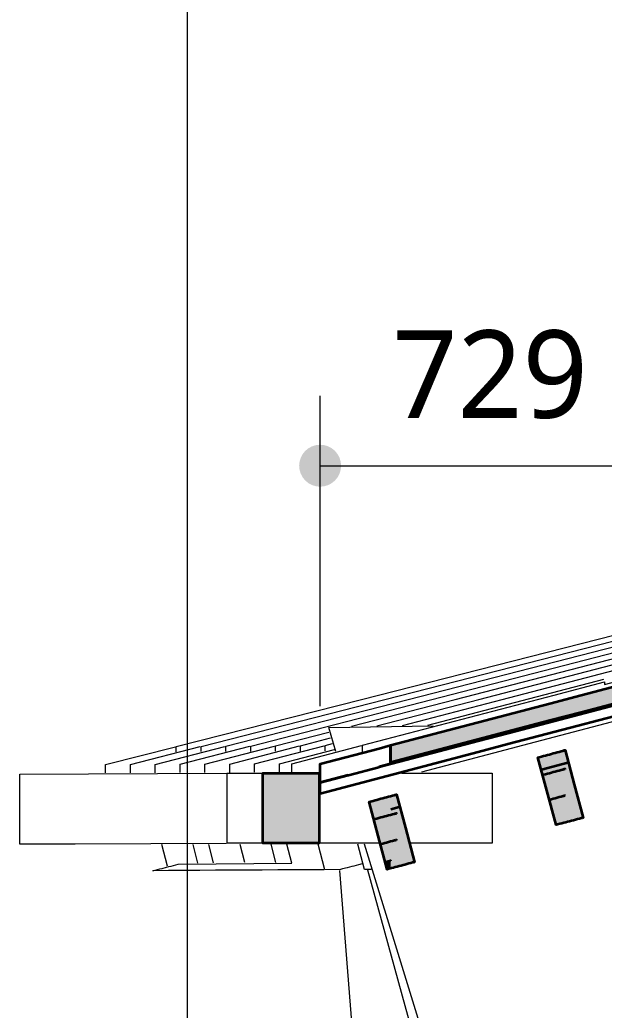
# Model space of a CAD drawing. Header units: millimetres. Extents: x 0 to 135734, y 0 to 59400.
# Drawn here: x 24520 to 25774, y 29839 to 31963 of the extents above; entities that cross this region are included whole.
import ezdxf

# ---------------------------------------------------------------- set-up
doc = ezdxf.new("R2010")
doc.units = ezdxf.units.MM
for name, color, linetype, lineweight in [('01_切断（構造・壁）', 7, 'Continuous', 35), ('05_断熱（仮）', 2, 'Continuous', 9), ('10_見えがかり', 7, 'Continuous', 13), ('30_敷地・外構', 8, 'Continuous', 9), ('50_寸法', 3, 'Continuous', 9)]:
    doc.layers.add(name, color=color, linetype=linetype, lineweight=lineweight)
doc.styles.add('JP', font='NotoSansCJKjp-Regular.otf')

msp = doc.modelspace()

# ---------------------------------------------------------------- hatches: boundary and pattern name
at = {"layer": '01_切断（構造・壁）'}
for points in [[(25725, 30477.5), (25658, 30459.9), (25316.2, 30370), (25316.2, 30376.1), (25316.2, 30407), (25658, 30496.9), (25725, 30514.5), (26067.2, 30604.5), (26134.3, 30622.2), (26476.6, 30712.1), (26543.6, 30729.8), (26885.9, 30819.8), (26953, 30837.5), (27295.3, 30927.4), (27362.3, 30945.1), (27704.6, 31035.1), (27771.6, 31052.8), (28114, 31142.7), (28181, 31160.4), (28523.3, 31250.4), (28590.3, 31268.1), (28932.7, 31358), (28999.6, 31375.7), (29342, 31465.7), (29409, 31483.4), (29751.4, 31573.4), (29818.3, 31591), (30160.8, 31681), (30227.6, 31698.7), (30570.1, 31788.7), (30637, 31806.3), (30979.5, 31896.3), (31046.3, 31914), (31388.8, 32004), (31455.6, 32021.6), (31798.2, 32111.6), (31865, 32129.3), (32207.5, 32219.3), (32274.3, 32236.9), (32616.9, 32326.9), (32683.6, 32344.6), (33026.2, 32434.6), (33093, 32452.2), (33435.6, 32542.3), (33502.3, 32559.9), (33844.9, 32649.9), (33911.6, 32667.5), (34254.3, 32757.6), (34321, 32775.2), (34663.7, 32865.2), (34730.3, 32882.8), (35073, 32972.9), (35139.6, 32990.5), (35482.4, 33080.5), (35549, 33098.1), (35891.7, 33188.2), (35958.3, 33205.8), (36301.1, 33295.8), (36367.7, 33313.4), (36710.4, 33403.5), (36777, 33421.1), (37115.9, 33510.1), (37180.3, 33527.1), (37180.3, 33521.1), (37180.3, 33490.1), (37115.9, 33473.1), (36777, 33384.1), (36710.4, 33366.5), (36367.7, 33276.4), (36301.1, 33258.8), (35958.3, 33168.8), (35891.7, 33151.2), (35549, 33061.1), (35482.4, 33043.5), (35139.6, 32953.5), (35073, 32935.9), (34730.3, 32845.8), (34663.7, 32828.2), (34321, 32738.2), (34254.3, 32720.6), (33911.6, 32630.5), (33844.9, 32612.9), (33502.3, 32522.9), (33435.6, 32505.3), (33093, 32415.2), (33026.2, 32397.6), (32683.6, 32307.6), (32616.9, 32289.9), (32274.3, 32199.9), (32207.5, 32182.3), (31865, 32092.3), (31798.2, 32074.6), (31455.6, 31984.6), (31388.8, 31967), (31046.3, 31877), (30979.5, 31859.3), (30637, 31769.3), (30570.1, 31751.7), (30227.6, 31661.7), (30160.8, 31644), (29818.3, 31554), (29751.4, 31536.4), (29409, 31446.4), (29342, 31428.7), (28999.6, 31338.7), (28932.7, 31321), (28590.3, 31231.1), (28523.3, 31213.4), (28181, 31123.4), (28114, 31105.7), (27771.6, 31015.8), (27704.6, 30998.1), (27362.3, 30908.1), (27295.3, 30890.4), (26953, 30800.5), (26885.9, 30782.8), (26543.6, 30692.8), (26476.6, 30675.1), (26134.3, 30585.2), (26067.2, 30567.5)], [(25162.7, 30336.9), (25162.7, 30334.7), (25162.7, 30324.4), (25162.7, 30322.2), (25162.7, 30311.9), (25162.7, 30309.7), (25162.7, 30299.4), (25162.7, 30297.2), (25162.7, 30286.9), (25162.7, 30284.7), (25162.7, 30274.4), (25162.7, 30272.2), (25162.7, 30261.9), (25162.7, 30259.7), (25162.7, 30249.4), (25162.7, 30247.2), (25162.7, 30236.9), (25162.7, 30234.7), (25162.7, 30224.4), (25162.7, 30222.2), (25162.7, 30211.9), (25162.7, 30209.7), (25162.7, 30199.4), (25162.7, 30197.2), (25154.4, 30197.2), (25152.6, 30197.2), (25144.3, 30197.2), (25142.5, 30197.2), (25134.2, 30197.2), (25132.5, 30197.2), (25124.1, 30197.2), (25122.4, 30197.2), (25114, 30197.2), (25112.3, 30197.2), (25103.9, 30197.2), (25102.2, 30197.2), (25093.8, 30197.2), (25092.1, 30197.2), (25083.7, 30197.2), (25082, 30197.2), (25073.6, 30197.2), (25071.9, 30197.2), (25063.5, 30197.2), (25061.8, 30197.2), (25053.4, 30197.2), (25051.7, 30197.2), (25043.3, 30197.2), (25041.6, 30197.2), (25041.6, 30207.6), (25041.6, 30209.7), (25041.6, 30220.1), (25041.6, 30222.2), (25041.6, 30232.6), (25041.6, 30234.7), (25041.6, 30245.1), (25041.6, 30247.2), (25041.6, 30257.6), (25041.6, 30259.7), (25041.6, 30270.1), (25041.6, 30272.2), (25041.6, 30282.6), (25041.6, 30284.7), (25041.6, 30295.1), (25041.6, 30297.2), (25041.6, 30307.6), (25041.6, 30309.7), (25041.6, 30320.1), (25041.6, 30322.2), (25041.6, 30332.6), (25041.6, 30334.7), (25041.6, 30345.1), (25041.6, 30347.2), (25050, 30347.2), (25051.7, 30347.2), (25060.1, 30347.2), (25061.8, 30347.2), (25070.2, 30347.2), (25071.9, 30347.2), (25080.3, 30347.2), (25082, 30347.2), (25090.3, 30347.2), (25092.1, 30347.2), (25100.4, 30347.2), (25102.2, 30347.2), (25110.5, 30347.2), (25112.3, 30347.2), (25120.6, 30347.2), (25122.4, 30347.2), (25130.7, 30347.2), (25132.5, 30347.2), (25140.8, 30347.2), (25142.5, 30347.2), (25150.9, 30347.2), (25152.6, 30347.2), (25161, 30347.2), (25162.7, 30347.2)]]:
    msp.add_hatch(color=7, dxfattribs=at).paths.add_polyline_path(points)
at = {"layer": '01_切断（構造・壁）', "true_color": 0xe9dcc4}
for points in [[(25648.3, 30385.3), (25652.5, 30386.4), (25656.8, 30387.5), (25661, 30388.7), (25665.2, 30389.8), (25669.4, 30390.9), (25673.6, 30392), (25677.8, 30393.1), (25682, 30394.3), (25686.2, 30395.4), (25686.3, 30395.4), (25686.4, 30395.4), (25686.5, 30395.4), (25686.6, 30395.5), (25686.8, 30395.5), (25687, 30395.6), (25687.4, 30395.7), (25688, 30395.8), (25689.2, 30396.2), (25690.4, 30396.5), (25710.3, 30322.9), (25729.6, 30251.6), (25728.4, 30251.3), (25727.2, 30251), (25726.6, 30250.8), (25726.2, 30250.7), (25725.9, 30250.6), (25725.8, 30250.6), (25725.6, 30250.6), (25725.5, 30250.5), (25725.4, 30250.5), (25725.4, 30250.5), (25721.2, 30249.4), (25717, 30248.3), (25712.8, 30247.1), (25708.6, 30246), (25704.4, 30244.9), (25700.2, 30243.8), (25696, 30242.7), (25691.8, 30241.6), (25687.6, 30240.4), (25683.4, 30239.3), (25679.2, 30238.2), (25674.1, 30236.9), (25671.1, 30236.1), (25651.2, 30309.7), (25632, 30381), (25634.9, 30381.7), (25639.9, 30383.1), (25644.1, 30384.2)], [(25282.7, 30289.1), (25286.8, 30290.2), (25291, 30291.4), (25295.1, 30292.5), (25299.3, 30293.6), (25303.4, 30294.7), (25307.6, 30295.8), (25311.7, 30296.9), (25315.9, 30298), (25320, 30299.1), (25324.2, 30300.2), (25324.3, 30300.2), (25324.4, 30300.2), (25324.5, 30300.3), (25324.7, 30300.3), (25324.9, 30300.4), (25325.3, 30300.5), (25325.9, 30300.6), (25327.1, 30300.9), (25328.4, 30301.3), (25347.7, 30229.6), (25367.5, 30156.4), (25366.3, 30156.1), (25365.1, 30155.7), (25364.5, 30155.6), (25364.1, 30155.5), (25363.9, 30155.4), (25363.7, 30155.4), (25363.6, 30155.3), (25363.5, 30155.3), (25363.4, 30155.3), (25359.3, 30154.2), (25355.1, 30153.1), (25351, 30152), (25346.8, 30150.9), (25342.7, 30149.8), (25338.6, 30148.7), (25334.4, 30147.6), (25330.3, 30146.5), (25326.1, 30145.4), (25322, 30144.3), (25317.9, 30143.2), (25312.3, 30141.7), (25309, 30140.9), (25289.6, 30212.6), (25269.9, 30285.7), (25273, 30286.6), (25278.5, 30288)], [(25309, 30140.9), (25304.7, 30157), (25316.2, 30160), (25316.2, 30153.4), (25316.2, 30142.8), (25312.3, 30141.7)]]:
    msp.add_hatch(color=8, dxfattribs=at).paths.add_polyline_path(points)
at = {"layer": '05_断熱（仮）', "true_color": 0xf3d98b}
for points in [[(25639, 30354.9), (25697.5, 30370.3), (25703.6, 30347.9), (25645.1, 30332.5)], [(25299.3, 30293.6), (25303.4, 30294.7), (25307.6, 30295.8), (25311.7, 30296.9), (25315.9, 30298), (25316.2, 30298.1), (25316.2, 30270), (25291.6, 30263.5), (25335.4, 30275), (25341.5, 30252.6), (25283, 30237.2), (25269.9, 30285.7), (25273, 30286.6), (25278.5, 30288), (25282.7, 30289.1), (25286.8, 30290.2), (25291, 30291.4), (25295.1, 30292.5)], [(25696, 30242.7), (25691.8, 30241.6), (25687.6, 30240.4), (25683.4, 30239.3), (25679.2, 30238.2), (25674.1, 30236.9), (25671.1, 30236.1), (25656.4, 30290.5), (25656.8, 30290.5), (25661, 30291.7), (25665.2, 30292.8), (25669.4, 30293.9), (25673.6, 30295), (25677.8, 30296.1), (25682, 30297.3), (25686.2, 30298.4), (25686.3, 30298.4), (25686.4, 30298.4), (25686.5, 30298.4), (25686.6, 30298.5), (25686.8, 30298.5), (25687, 30298.6), (25687.4, 30298.7), (25688, 30298.8), (25689.2, 30299.2), (25690.4, 30299.5), (25705.1, 30245.1), (25704.4, 30244.9), (25700.2, 30243.8)], [(25334.4, 30147.6), (25330.3, 30146.5), (25326.1, 30145.4), (25322, 30144.3), (25317.9, 30143.2), (25316.2, 30142.8), (25316.2, 30153.4), (25316.2, 30160), (25304.7, 30157), (25294.3, 30195.2), (25295.1, 30195.5), (25299.3, 30196.6), (25303.4, 30197.7), (25307.6, 30198.8), (25311.7, 30199.9), (25315.9, 30201), (25320, 30202.1), (25324.2, 30203.2), (25324.3, 30203.2), (25324.4, 30203.2), (25324.5, 30203.3), (25324.7, 30203.3), (25324.9, 30203.4), (25325.3, 30203.5), (25325.9, 30203.6), (25327.1, 30203.9), (25328.4, 30204.3), (25343.1, 30149.9), (25342.7, 30149.8), (25338.6, 30148.7)]]:
    msp.add_hatch(color=8, dxfattribs=at).paths.add_polyline_path(points)
at = {"layer": '50_寸法'}
msp.add_hatch(color=7, dxfattribs=at).paths.add_polyline_path([(25209.8, 31006.6), (25209, 30997.9), (25206.4, 30989.4), (25202.2, 30981.6), (25196.7, 30974.8), (25189.8, 30969.2), (25182.1, 30965.1), (25173.6, 30962.5), (25164.8, 30961.6), (25156.1, 30962.5), (25147.6, 30965.1), (25139.8, 30969.2), (25133, 30974.8), (25127.4, 30981.6), (25123.3, 30989.4), (25120.7, 30997.9), (25119.8, 31006.6), (25120.7, 31015.4), (25123.3, 31023.9), (25127.4, 31031.6), (25133, 31038.5), (25139.8, 31044.1), (25147.6, 31048.2), (25156.1, 31050.8), (25164.8, 31051.6), (25173.6, 31050.8), (25182.1, 31048.2), (25189.8, 31044.1), (25196.7, 31038.5), (25202.2, 31031.6), (25206.4, 31023.9), (25209, 31015.4)])

# ---------------------------------------------------------------- linework, layer by layer
at = {"layer": '01_切断（構造・壁）'}
for points in [[(25316.2, 30400.4), (25316.2, 30367), (25291.6, 30360.5), (25504.1, 30416.4), (25570.7, 30433.9), (25910, 30523.1), (25976.5, 30540.6), (26315.8, 30629.8), (26382.3, 30647.4), (26721.7, 30736.6), (26788.2, 30754.1), (27127.5, 30843.3), (27194, 30860.8), (27533.4, 30950)], [(25725, 30477.5), (25658, 30459.9), (25316.2, 30370), (25316.2, 30376.1), (25316.2, 30407), (25658, 30496.9), (25725, 30514.5), (26067.2, 30604.5), (26134.3, 30622.2), (26476.6, 30712.1), (26543.6, 30729.8), (26885.9, 30819.8), (26953, 30837.5), (27295.3, 30927.4), (27362.3, 30945.1)], [(27533.4, 30926), (27194, 30836.8), (27127.5, 30819.3), (26788.2, 30730.1), (26721.7, 30712.6), (26382.3, 30623.4), (26315.8, 30605.8), (25976.5, 30516.6), (25910, 30499.1), (25570.7, 30409.9), (25504.1, 30392.4), (25164.8, 30303.2), (25164.8, 30307.1), (25164.8, 30327.2), (25224.7, 30342.9), (25164.8, 30327.2), (25164.8, 30333.8), (25164.8, 30367.2), (25291.3, 30400.4), (25316.2, 30407), (25316.2, 30400.4)], [(27362.3, 30908.1), (27295.3, 30890.4), (26953, 30800.5), (26885.9, 30782.8), (26543.6, 30692.8), (26476.6, 30675.1), (26134.3, 30585.2), (26067.2, 30567.5), (25725, 30477.5)], [(25648.3, 30385.3), (25652.5, 30386.4), (25656.8, 30387.5), (25661, 30388.7), (25665.2, 30389.8), (25669.4, 30390.9), (25673.6, 30392), (25677.8, 30393.1), (25682, 30394.3), (25686.2, 30395.4), (25686.3, 30395.4), (25686.4, 30395.4), (25686.5, 30395.4), (25686.6, 30395.5), (25686.8, 30395.5), (25687, 30395.6), (25687.4, 30395.7), (25688, 30395.8), (25689.2, 30396.2), (25690.4, 30396.5), (25710.3, 30322.9), (25729.6, 30251.6), (25728.4, 30251.3), (25727.2, 30251), (25726.6, 30250.8), (25726.2, 30250.7), (25725.9, 30250.6), (25725.8, 30250.6), (25725.6, 30250.6), (25725.5, 30250.5), (25725.4, 30250.5), (25725.4, 30250.5), (25721.2, 30249.4), (25717, 30248.3), (25712.8, 30247.1), (25708.6, 30246), (25704.4, 30244.9), (25700.2, 30243.8), (25696, 30242.7), (25691.8, 30241.6), (25687.6, 30240.4), (25683.4, 30239.3), (25679.2, 30238.2), (25674.1, 30236.9), (25671.1, 30236.1), (25651.2, 30309.7), (25632, 30381), (25634.9, 30381.7), (25639.9, 30383.1), (25644.1, 30384.2), (25648.3, 30385.3)], [(25648.3, 30385.3), (25652.5, 30386.4), (25656.8, 30387.5), (25661, 30388.7), (25665.2, 30389.8), (25669.4, 30390.9), (25673.6, 30392), (25677.8, 30393.1), (25682, 30394.3), (25686.2, 30395.4), (25686.3, 30395.4), (25686.4, 30395.4), (25686.5, 30395.4), (25686.6, 30395.5), (25686.8, 30395.5), (25687, 30395.6), (25687.4, 30395.7), (25688, 30395.8), (25689.2, 30396.2), (25690.4, 30396.5), (25710.3, 30322.9), (25729.6, 30251.6), (25728.4, 30251.3), (25727.2, 30251), (25726.6, 30250.8), (25726.2, 30250.7), (25725.9, 30250.6), (25725.8, 30250.6), (25725.6, 30250.6), (25725.5, 30250.5), (25725.4, 30250.5), (25725.4, 30250.5), (25721.2, 30249.4), (25717, 30248.3), (25712.8, 30247.1), (25708.6, 30246), (25704.4, 30244.9), (25700.2, 30243.8), (25696, 30242.7), (25691.8, 30241.6), (25687.6, 30240.4), (25683.4, 30239.3), (25679.2, 30238.2), (25674.1, 30236.9), (25671.1, 30236.1), (25651.2, 30309.7), (25632, 30381), (25634.9, 30381.7), (25639.9, 30383.1), (25644.1, 30384.2), (25648.3, 30385.3)], [(25225.7, 30343.2), (25290.7, 30360.3)], [(25640, 30355.1), (25696.5, 30370)], [(25648.3, 30345.3), (25652.5, 30346.4), (25656.8, 30347.5), (25661, 30348.7), (25665.2, 30349.8), (25669.4, 30350.9), (25673.6, 30352), (25677.8, 30353.1), (25682, 30354.3), (25686.2, 30355.4), (25686.3, 30355.4), (25686.4, 30355.4), (25686.5, 30355.4), (25686.6, 30355.5), (25686.8, 30355.5), (25687, 30355.6), (25687.4, 30355.7), (25688, 30355.8), (25689.2, 30356.2), (25690.4, 30356.5), (25690.6, 30356)], [(25162.7, 30336.9), (25162.7, 30334.7), (25162.7, 30324.4), (25162.7, 30322.2), (25162.7, 30311.9), (25162.7, 30309.7), (25162.7, 30299.4), (25162.7, 30297.2), (25162.7, 30286.9), (25162.7, 30284.7), (25162.7, 30274.4), (25162.7, 30272.2), (25162.7, 30261.9), (25162.7, 30259.7), (25162.7, 30249.4), (25162.7, 30247.2), (25162.7, 30236.9), (25162.7, 30234.7), (25162.7, 30224.4), (25162.7, 30222.2), (25162.7, 30211.9), (25162.7, 30209.7), (25162.7, 30199.4), (25162.7, 30197.2), (25154.4, 30197.2), (25152.6, 30197.2), (25144.3, 30197.2), (25142.5, 30197.2), (25134.2, 30197.2), (25132.5, 30197.2), (25124.1, 30197.2), (25122.4, 30197.2), (25114, 30197.2), (25112.3, 30197.2), (25103.9, 30197.2), (25102.2, 30197.2), (25093.8, 30197.2), (25092.1, 30197.2), (25083.7, 30197.2), (25082, 30197.2), (25073.6, 30197.2), (25071.9, 30197.2), (25063.5, 30197.2), (25061.8, 30197.2), (25053.4, 30197.2), (25051.7, 30197.2), (25043.3, 30197.2), (25041.6, 30197.2), (25041.6, 30207.6), (25041.6, 30209.7), (25041.6, 30220.1), (25041.6, 30222.2), (25041.6, 30232.6), (25041.6, 30234.7), (25041.6, 30245.1), (25041.6, 30247.2), (25041.6, 30257.6), (25041.6, 30259.7), (25041.6, 30270.1), (25041.6, 30272.2), (25041.6, 30282.6), (25041.6, 30284.7), (25041.6, 30295.1), (25041.6, 30297.2), (25041.6, 30307.6), (25041.6, 30309.7), (25041.6, 30320.1), (25041.6, 30322.2), (25041.6, 30332.6), (25041.6, 30334.7), (25041.6, 30345.1), (25041.6, 30347.2), (25050, 30347.2), (25051.7, 30347.2), (25060.1, 30347.2), (25061.8, 30347.2), (25070.2, 30347.2), (25071.9, 30347.2), (25080.3, 30347.2), (25082, 30347.2), (25090.3, 30347.2), (25092.1, 30347.2), (25100.4, 30347.2), (25102.2, 30347.2), (25110.5, 30347.2), (25112.3, 30347.2), (25120.6, 30347.2), (25122.4, 30347.2), (25130.7, 30347.2), (25132.5, 30347.2), (25140.8, 30347.2), (25142.5, 30347.2), (25150.9, 30347.2), (25152.6, 30347.2), (25161, 30347.2), (25162.7, 30347.2), (25162.7, 30336.9)], [(25643, 30343.9), (25644.1, 30344.2), (25648.3, 30345.3)], [(25282.7, 30289.1), (25286.8, 30290.2), (25291, 30291.4), (25295.1, 30292.5), (25299.3, 30293.6), (25303.4, 30294.7), (25307.6, 30295.8), (25311.7, 30296.9), (25315.9, 30298), (25320, 30299.1), (25324.2, 30300.2), (25324.3, 30300.2), (25324.4, 30300.2), (25324.5, 30300.3), (25324.7, 30300.3), (25324.9, 30300.4), (25325.3, 30300.5), (25325.9, 30300.6), (25327.1, 30300.9), (25328.4, 30301.3), (25347.7, 30229.6), (25367.5, 30156.4), (25366.3, 30156.1), (25365.1, 30155.7), (25364.5, 30155.6), (25364.1, 30155.5), (25363.9, 30155.4), (25363.7, 30155.4), (25363.6, 30155.3), (25363.5, 30155.3), (25363.4, 30155.3), (25359.3, 30154.2), (25355.1, 30153.1), (25351, 30152), (25346.8, 30150.9), (25342.7, 30149.8), (25338.6, 30148.7), (25334.4, 30147.6), (25330.3, 30146.5), (25326.1, 30145.4), (25322, 30144.3), (25317.9, 30143.2), (25312.3, 30141.7), (25309, 30140.9), (25289.6, 30212.6), (25269.9, 30285.7), (25273, 30286.6), (25278.5, 30288), (25282.7, 30289.1)], [(25286.8, 30290.2), (25291, 30291.4), (25295.1, 30292.5), (25299.3, 30293.6), (25303.4, 30294.7), (25307.6, 30295.8), (25311.7, 30296.9), (25315.9, 30298), (25320, 30299.1), (25324.2, 30300.2), (25324.3, 30300.2), (25324.4, 30300.2), (25324.5, 30300.3), (25324.7, 30300.3), (25324.9, 30300.4), (25325.3, 30300.5), (25325.9, 30300.6), (25327.1, 30300.9), (25328.4, 30301.3), (25347.7, 30229.6), (25367.5, 30156.4), (25366.3, 30156.1), (25365.1, 30155.7), (25364.5, 30155.6), (25364.1, 30155.5), (25363.9, 30155.4), (25363.7, 30155.4), (25363.6, 30155.3), (25363.5, 30155.3), (25363.4, 30155.3), (25359.3, 30154.2), (25355.1, 30153.1), (25351, 30152), (25346.8, 30150.9), (25342.7, 30149.8), (25338.6, 30148.7), (25334.4, 30147.6), (25330.3, 30146.5), (25326.1, 30145.4), (25322, 30144.3), (25317.9, 30143.2), (25312.3, 30141.7), (25309, 30140.9), (25289.6, 30212.6), (25269.9, 30285.7), (25273, 30286.6), (25278.5, 30288), (25282.7, 30289.1), (25286.8, 30290.2)], [(25657.4, 30290.7), (25661, 30291.7), (25665.2, 30292.8), (25669.4, 30293.9), (25673.6, 30295), (25677.8, 30296.1), (25682, 30297.3), (25686.2, 30298.4), (25686.3, 30298.4), (25686.4, 30298.4), (25686.5, 30298.4), (25686.6, 30298.5), (25686.8, 30298.5), (25687, 30298.6), (25687.4, 30298.7), (25688, 30298.8), (25689.2, 30299.2), (25690.4, 30299.5), (25690.6, 30299)], [(25316.7, 30270.1), (25334.5, 30274.8)], [(25280.9, 30248.7), (25282.7, 30249.1), (25286.8, 30250.2)], [(25286.8, 30250.2), (25291, 30251.4), (25295.1, 30252.5), (25299.3, 30253.6), (25303.4, 30254.7), (25307.6, 30255.8), (25311.7, 30256.9), (25315.9, 30258), (25320, 30259.1), (25324.2, 30260.2), (25324.3, 30260.2), (25324.4, 30260.2), (25324.5, 30260.3), (25324.7, 30260.3), (25324.9, 30260.4), (25325.3, 30260.5), (25325.9, 30260.6), (25327.1, 30260.9), (25328.4, 30261.3), (25328.5, 30260.8)], [(25295.3, 30195.5), (25299.3, 30196.6), (25303.4, 30197.7), (25307.6, 30198.8), (25311.7, 30199.9), (25315.9, 30201), (25320, 30202.1), (25324.2, 30203.2), (25324.3, 30203.2), (25324.4, 30203.2), (25324.5, 30203.3), (25324.7, 30203.3), (25324.9, 30203.4), (25325.3, 30203.5), (25325.9, 30203.6), (25327.1, 30203.9), (25328.4, 30204.3), (25328.5, 30203.8)], [(25305.7, 30157.2), (25316.2, 30160), (25316.2, 30159.5)]]:
    msp.add_lwpolyline(points, dxfattribs=at)
at = {"layer": '10_見えがかり'}
for points in [[(31277.6, 31904.1), (30873, 31797.4), (30063.7, 31584), (29659.1, 31477.2), (29254.5, 31370.5), (28849.8, 31263.8), (28445.2, 31157), (28040.6, 31050.3), (27636, 30943.6), (27231.3, 30836.8), (26826.7, 30730.1), (26422.1, 30623.4), (26017.5, 30516.6), (25612.9, 30409.9), (25382.7, 30349.2)], [(24856.2, 30393.1), (24856.2, 30404.3), (25253.3, 30505.3), (25651.8, 30606.6), (26050.3, 30708), (26448.8, 30809.3), (26847.3, 30910.7), (27245.8, 31012), (27644.3, 31113.4), (28042.8, 31214.8), (28441.3, 31316.1), (28839.8, 31417.5), (29124.8, 31490)], [(24909.4, 30393.4), (24909.4, 30404.6), (25303.7, 30505.3), (25700.6, 30606.6), (26097.6, 30708), (26494.5, 30809.3), (27288.5, 31012), (27628.5, 31098.9)], [(25255.8, 30393.2), (25255.8, 30406.9), (25666.8, 30514.5), (25775.1, 30542.9), (25775.1, 30537.6), (26097.7, 30622.2), (26508.2, 30729.8)], [(24962.7, 30393.7), (24962.7, 30405), (25354, 30505.3), (25749.4, 30606.6), (25938.8, 30655.2)], [(25015.9, 30394), (25015.9, 30405.3), (25404.4, 30505.3), (25798.3, 30606.6), (25941.8, 30643.6)], [(25231.8, 30447.7), (25454.8, 30505.3), (25847.1, 30606.6), (25944.9, 30631.9)], [(25286.6, 30448.6), (25505.1, 30505.3), (25895.9, 30606.6), (25948, 30620.1)], [(25341.5, 30449.5), (25555.5, 30505.3), (25944.8, 30606.6)], [(25502.3, 30478.2), (25773.6, 30549.1)], [(25396.3, 30450.5), (25502.3, 30478.2)], [(25198.8, 30394), (25183.2, 30444.8), (25407.5, 30448.7)], [(25069.2, 30394.3), (25069.2, 30405.7), (25183.7, 30435.2)], [(25122.5, 30394.6), (25122.5, 30406), (25187.2, 30422.8)], [(24704.4, 30347.8), (24704.4, 30365.7), (24854.2, 30403.7)], [(24757.7, 30348), (24757.7, 30365.9), (24907.4, 30404.1)], [(24811, 30348.2), (24811, 30366.1), (24960.7, 30404.4)], [(24864.3, 30348.4), (24864.3, 30366.3), (25013.9, 30404.8)], [(24917.6, 30348.6), (24917.6, 30366.5), (25067.2, 30405.1)], [(24970.8, 30348.8), (24970.8, 30366.7), (25120.5, 30405.5)], [(25024.1, 30349), (25024.1, 30366.9), (25173.7, 30405.9)], [(25077.4, 30367.1), (25195.5, 30398)], [(25104.3, 30349.2), (25104.3, 30367.2), (25253.8, 30406.3)], [(25175.7, 30394.9), (25175.7, 30406.4), (25191.6, 30410.5)], [(25077.4, 30349.2), (25077.4, 30367.1)], [(24520.4, 30207.7), (24520.4, 30220.2), (24520.4, 30232.7), (24520.4, 30245.2), (24520.4, 30257.7), (24520.4, 30270.2), (24520.4, 30282.7), (24520.4, 30295.2), (24520.4, 30307.7), (24520.4, 30320.2), (24520.4, 30332.7), (24520.4, 30345.2), (24963.5, 30347.2)], [(24965.5, 30297.2), (24965.5, 30309.7), (24965.5, 30347.2), (25039.6, 30347.2)], [(25340, 30347.2), (25415.5, 30347.2), (25415.5, 30347.2), (25534.3, 30347.2), (25534.3, 30309.7), (25534.3, 30297.2), (25534.3, 30284.7), (25534.3, 30272.2), (25534.3, 30259.7), (25534.3, 30247.2), (25534.3, 30234.7), (25534.3, 30222.2), (25534.3, 30209.7), (25534.3, 30197.2), (25358.6, 30197.2)], [(25039.6, 30197.2), (24965.5, 30197.2), (24965.5, 30209.7), (24965.5, 30222.2), (24965.5, 30234.7), (24965.5, 30297.2)], [(24963.6, 30196.6), (24639.2, 30195.2), (24520.4, 30195.2), (24520.4, 30207.7)], [(25172.6, 30140.2), (25141.2, 30140), (25107.7, 30139.8), (25074.1, 30139.6), (25040.6, 30139.4), (25007.1, 30139.2), (24940.1, 30138.8), (24906.6, 30138.5), (24873.1, 30138.3), (24839.5, 30138.1), (24806, 30137.9), (24810.9, 30139.2), (24815.8, 30140.4), (24820.7, 30141.7), (24825.6, 30142.9), (24835.4, 30145.5), (24840.3, 30146.7), (24845.2, 30148), (24850.1, 30149.2), (24859.9, 30151.8), (25103.9, 30154.3), (25093.5, 30194.8)], [(24837.1, 30147.7), (24825.1, 30194)], [(24902.5, 30154.4), (24892.2, 30194.2)], [(24936, 30154.7), (24925.8, 30194.3)], [(25003, 30155.3), (24992.9, 30194.5)], [(25069.9, 30155.9), (25060, 30194.7)], [(25174.7, 30140.2), (25160.6, 30195)], [(25291.7, 30197.2), (25164.7, 30197.2)], [(25183.2, 25800), (25803, 25850), (25803, 26250), (25655.6, 26350), (25655.6, 26750), (25782, 27100), (25782, 28500), (25260, 30195.2)], [(25274.7, 30140.8), (25259.8, 30140.7), (25245.4, 30195.2)], [(25254.7, 30152.4), (25247.3, 30150.5), (25242.4, 30149.3), (25237.5, 30148), (25232.6, 30146.7), (25227.8, 30145.5), (25222.9, 30144.2), (25213.1, 30141.7), (25208.2, 30140.4), (25174.7, 30140.2)], [(25654.7, 26756.6), (25585.3, 27300), (25585.3, 27900), (25500.9, 27900), (25289.6, 29100), (25207.4, 30138.4)], [(25763.3, 28500), (25718.8, 28500), (25267.5, 30138.8)]]:
    msp.add_lwpolyline(points, dxfattribs=at)
at = {"layer": '30_敷地・外構'}
msp.add_lwpolyline([(24880, 24500), (24880, 32300)], dxfattribs=at)
at = {"layer": '50_寸法'}
for points in [[(25164.8, 30490.8), (25164.8, 31156.6)], [(25164.8, 31006.6), (25894.2, 31006.6)]]:
    msp.add_lwpolyline(points, dxfattribs=at)

# ---------------------------------------------------------------- texts
at = {"layer": '50_寸法', "insert": (25529.5, 31106.6), "char_height": 187.87, "attachment_point": 8, "style": 'JP'}
msp.add_mtext('729', dxfattribs=at)

doc.saveas('drawing.dxf')
